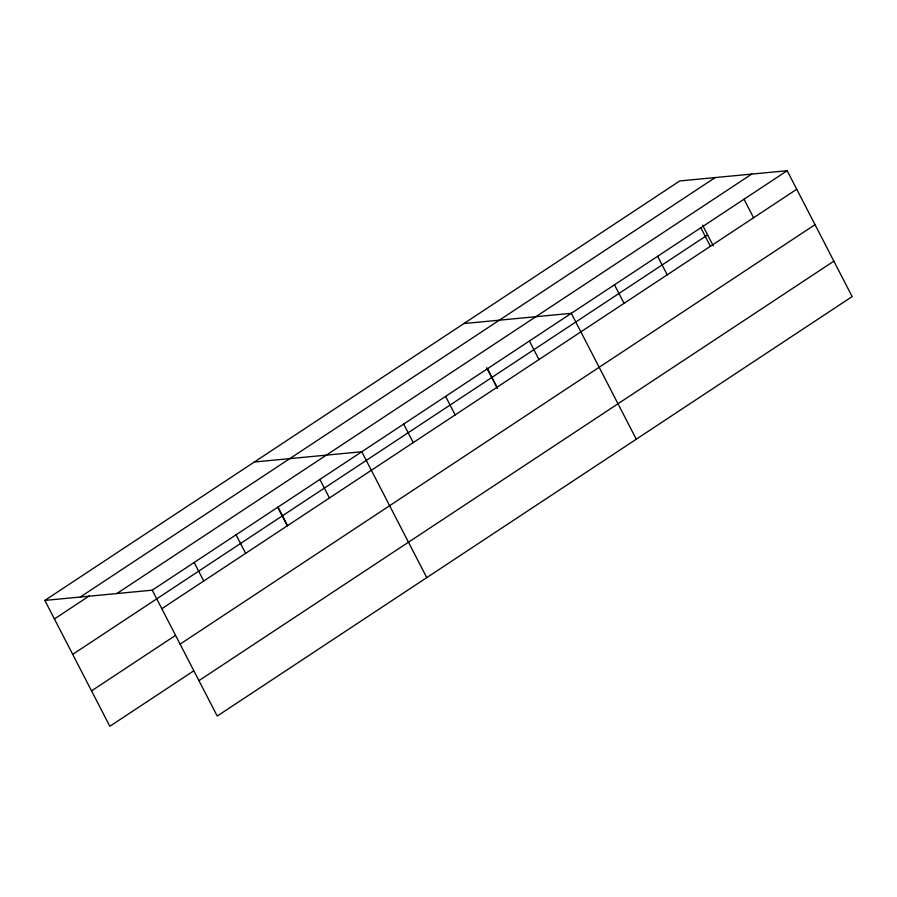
<?xml version="1.0" encoding="UTF-8"?>
<svg xmlns="http://www.w3.org/2000/svg" width="897" height="897" viewBox="0 0 897 897"><rect width="100%" height="100%" fill="white"/><g stroke="black" fill="none" stroke-linecap="round" stroke-linejoin="round"><path stroke-width="1.35" d="M44.85 600.407L679.769 180.947L787.174 170.71L852.15 296.593L217.231 716.053L152.255 590.17L44.85 600.407L109.826 726.29L193.629 670.922M80.293 597.032L715.212 177.561M54.414 618.941L89.341 595.877M116.812 593.556L751.731 174.085M152.255 590.17L787.174 170.71M72.702 654.373L707.621 234.902M161.83 608.704L796.749 189.245M91.539 690.869L175.352 635.502M180.106 644.136L815.025 224.665M198.943 680.632L833.862 261.162M463.895 323.559L571.299 313.322L636.276 439.205M254.378 461.989L361.783 451.752L426.759 577.634M744.005 199.235L753.57 217.769M702.575 225.136L713.272 245.856M700.826 227.76L710.39 246.294M657.658 256.284L667.222 274.818M614.479 284.798L624.043 303.343M529.398 341.006L538.962 359.551M487.497 368.701L497.061 387.235M486.701 367.748L497.398 388.468M445.596 396.384L455.16 414.919M403.684 424.068L413.248 442.602M319.881 479.435L329.446 497.97M277.969 507.119L287.533 525.653M277.812 507.399L287.253 525.676M236.068 534.803L245.632 553.337M194.167 562.486L203.731 581.021"/></g></svg>
